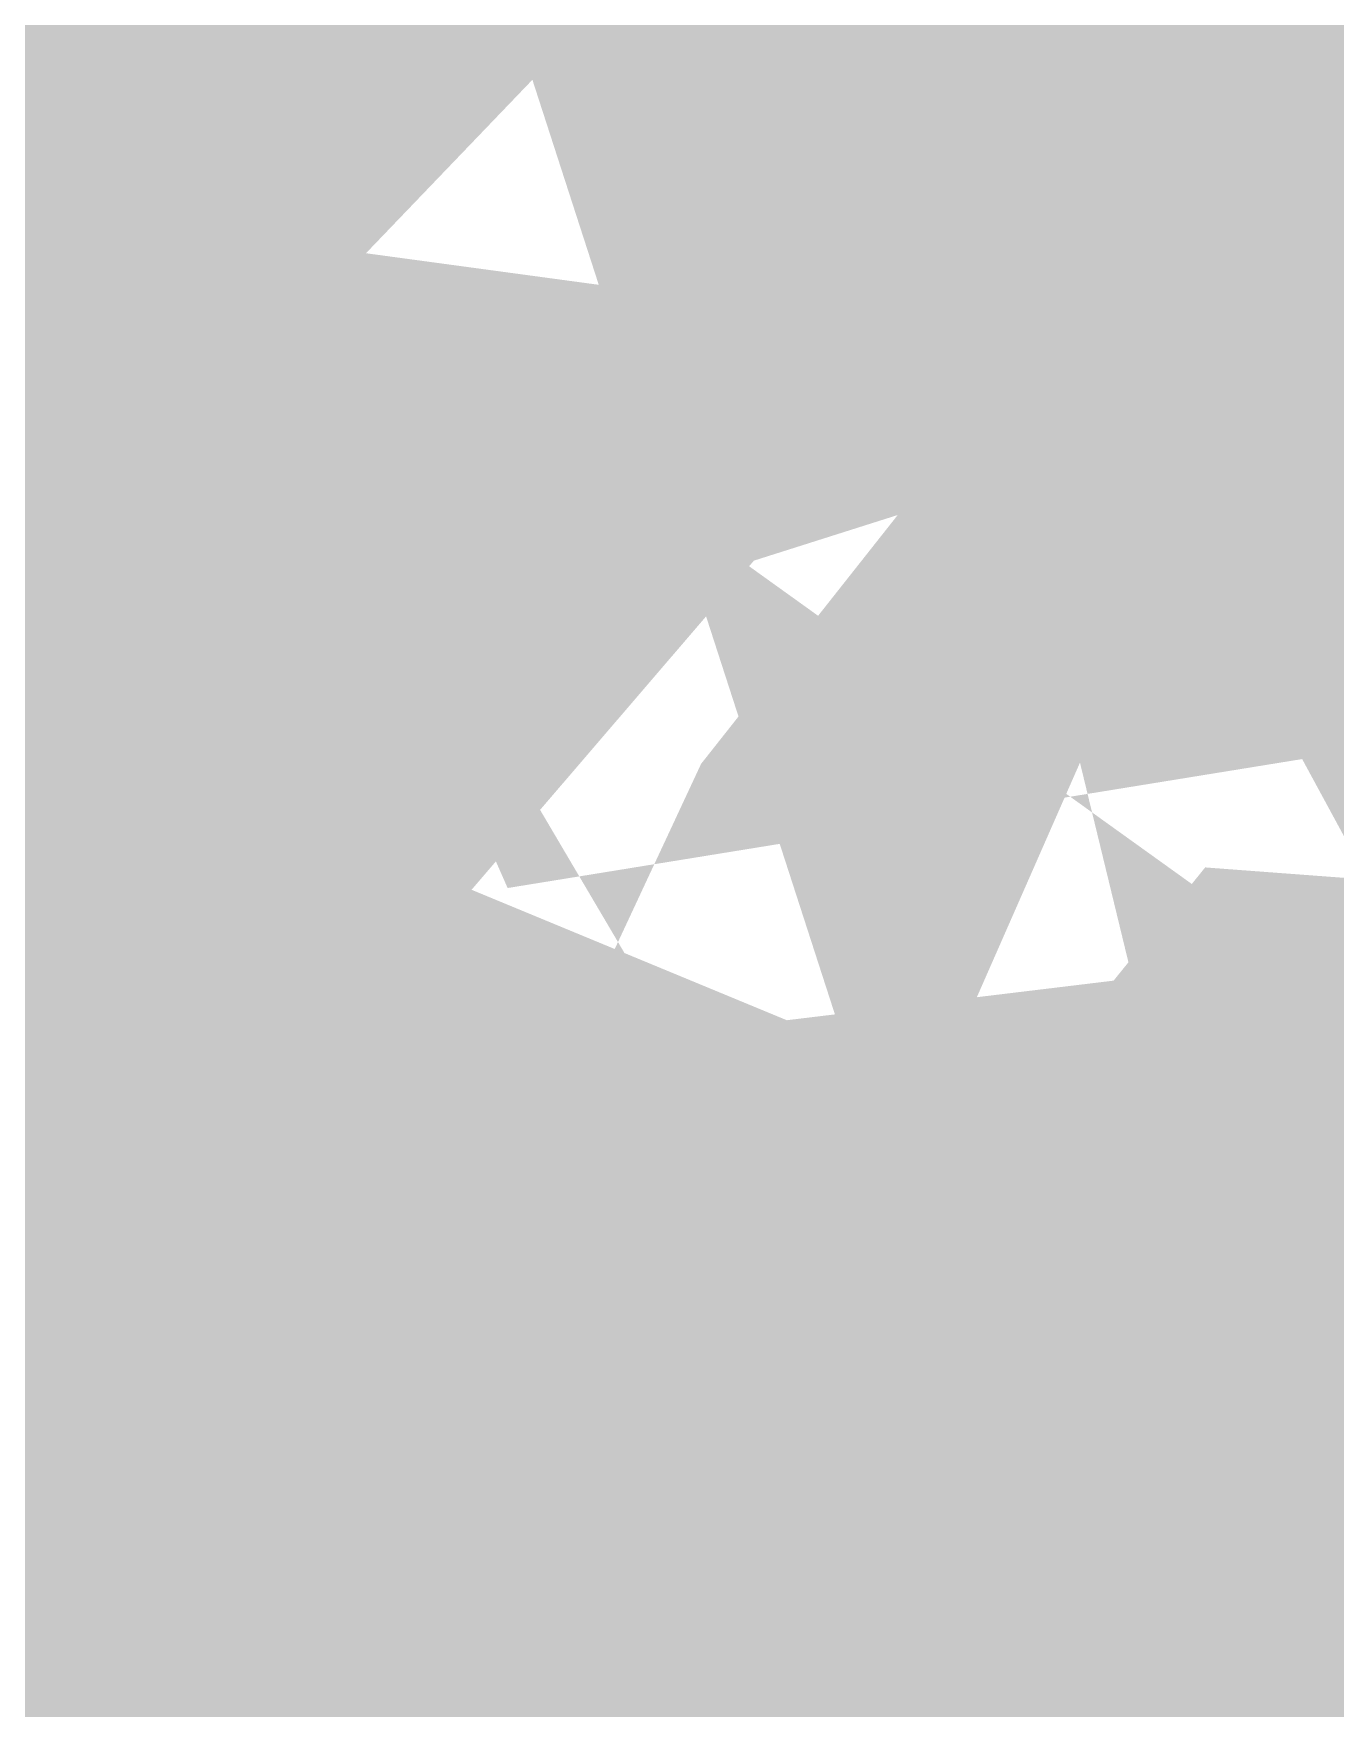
# Model space of a CAD drawing. Header units: millimetres. Extents: x -0.5 to 77.7, y -66.2 to -6.
# Drawn here: x 46.2182 to 46.3948, y -21.2538 to -21.0266 of the extents above; entities that cross this region are included whole.
import ezdxf

# ---------------------------------------------------------------- set-up
doc = ezdxf.new("R2010")
doc.units = ezdxf.units.MM
doc.header["$MEASUREMENT"] = 0
doc.layers.add('Inner1', color=7, linetype='Continuous', true_color=0x999966)
doc.layers.add('Top-Silkscreen-Layer', color=7, linetype='Continuous', true_color=0xffcc00)

msp = doc.modelspace()

# ---------------------------------------------------------------- hatches: boundary and pattern name
at = {"layer": 'Inner1'}
msp.add_hatch(color=256, dxfattribs=at).paths.add_polyline_path([(77.23901, -6.45415), (77.23901, -65.68199), (-0.02286, -65.68199), (-0.02286, -6.45415)])
at = {"layer": 'Top-Silkscreen-Layer'}
for points in [[(46.34227, -21.06769), (46.33409, -21.10969), (46.37176, -21.11169), (46.38293, -21.10105), (46.3777, -21.08383)], [(46.24036, -21.0794), (46.27155, -21.10983), (46.27915, -21.1011), (46.27233, -21.08478)], [(46.33442, -21.17909), (46.32903, -21.22715), (46.38809, -21.20841)], [(46.24309, -21.18181), (46.25521, -21.23176), (46.2731, -21.18588)]]:
    msp.add_hatch(color=256, dxfattribs=at).paths.add_polyline_path(points)

# ---------------------------------------------------------------- linework, layer by layer
at = {"layer": 'Top-Silkscreen-Layer', "const_width": 0.254}
for points in [[(46.34137, -20.96126), (46.35907, -21.00139), (46.37059, -20.99952), (46.37221, -20.9834)], [(46.44164, -20.84326), (46.43194, -20.86446), (46.43059, -20.87848), (46.44376, -20.88396), (46.4731, -20.86609)], [(46.24309, -21.18181), (46.25521, -21.23176), (46.2731, -21.18588)], [(46.44309, -20.95065), (46.43059, -20.95416), (46.43059, -20.97662), (46.43059, -20.99908), (46.44425, -21.00787), (46.45791, -21.01666), (46.47127, -21.00135), (46.48461, -20.98604), (46.47845, -20.96895)], [(46.43095, -21.06874), (46.45216, -21.13428), (46.48809, -21.09239)], [(46.33348, -21.28675), (46.37273, -21.35913), (46.37377, -21.28187)], [(46.24036, -21.0794), (46.27155, -21.10983), (46.27915, -21.1011), (46.27233, -21.08478)], [(46.34227, -21.06769), (46.33409, -21.10969), (46.37176, -21.11169), (46.38293, -21.10105), (46.3777, -21.08383)], [(46.04474, -21.06653), (46.03063, -21.08741), (46.02738, -21.10228), (46.03619, -21.10968), (46.0731, -21.0712)], [(46.33442, -21.17909), (46.32903, -21.22715), (46.38809, -21.20841)], [(46.53486, -21.1788), (46.52754, -21.22103), (46.54329, -21.23759), (46.55848, -21.24481), (46.57105, -21.23127), (46.58362, -21.21773), (46.58046, -21.20327)], [(46.43623, -21.16912), (46.41757, -21.19274), (46.41211, -21.20445), (46.42063, -21.2261), (46.42914, -21.24777), (46.44362, -21.25109), (46.47757, -21.17385)], [(46.14449, -21.18027), (46.13, -21.20086), (46.12662, -21.21634), (46.13581, -21.22405), (46.17499, -21.22436), (46.18381, -21.21697), (46.18038, -21.20128), (46.16784, -21.18)], [(46.23814, -21.29077), (46.24318, -21.3551), (46.25813, -21.36396), (46.27311, -21.35126), (46.28809, -21.33855), (46.28809, -21.31989)], [(46.53809, -21.28713), (46.52729, -21.34427), (46.57292, -21.35142), (46.58809, -21.33855), (46.58809, -21.32026)], [(45.83637, -21.29959), (45.83724, -21.33695), (45.88809, -21.31777)], [(46.14157, -21.28681), (46.12755, -21.29553), (46.12907, -21.31852), (46.13059, -21.34152), (46.14372, -21.35061), (46.15685, -21.35971), (46.17247, -21.34695), (46.18809, -21.33419), (46.18809, -21.31777), (46.18809, -21.30135), (46.17357, -21.28949)], [(46.42793, -21.4898), (46.41389, -21.50189), (46.39975, -21.51112), (46.39072, -21.50354), (46.37642, -21.49394), (46.3856, -21.47023), (46.40004, -21.44852), (46.41393, -21.46773)]]:
    msp.add_lwpolyline(points, close=True, dxfattribs=at)
for points in [[(46.47573, -21.38562), (46.47532, -21.36483), (46.4935, -21.33567), (46.49945, -21.3129), (46.48977, -21.29383), (46.48009, -21.27477), (46.45704, -21.27304), (46.43397, -21.27131), (46.42103, -21.28731), (46.44119, -21.36938), (46.4481, -21.37511), (46.44211, -21.38085)], [(46.41765, -21.39554), (46.39916, -21.41023), (46.38635, -21.39554)]]:
    msp.add_lwpolyline(points, dxfattribs=at)

doc.saveas('drawing.dxf')
